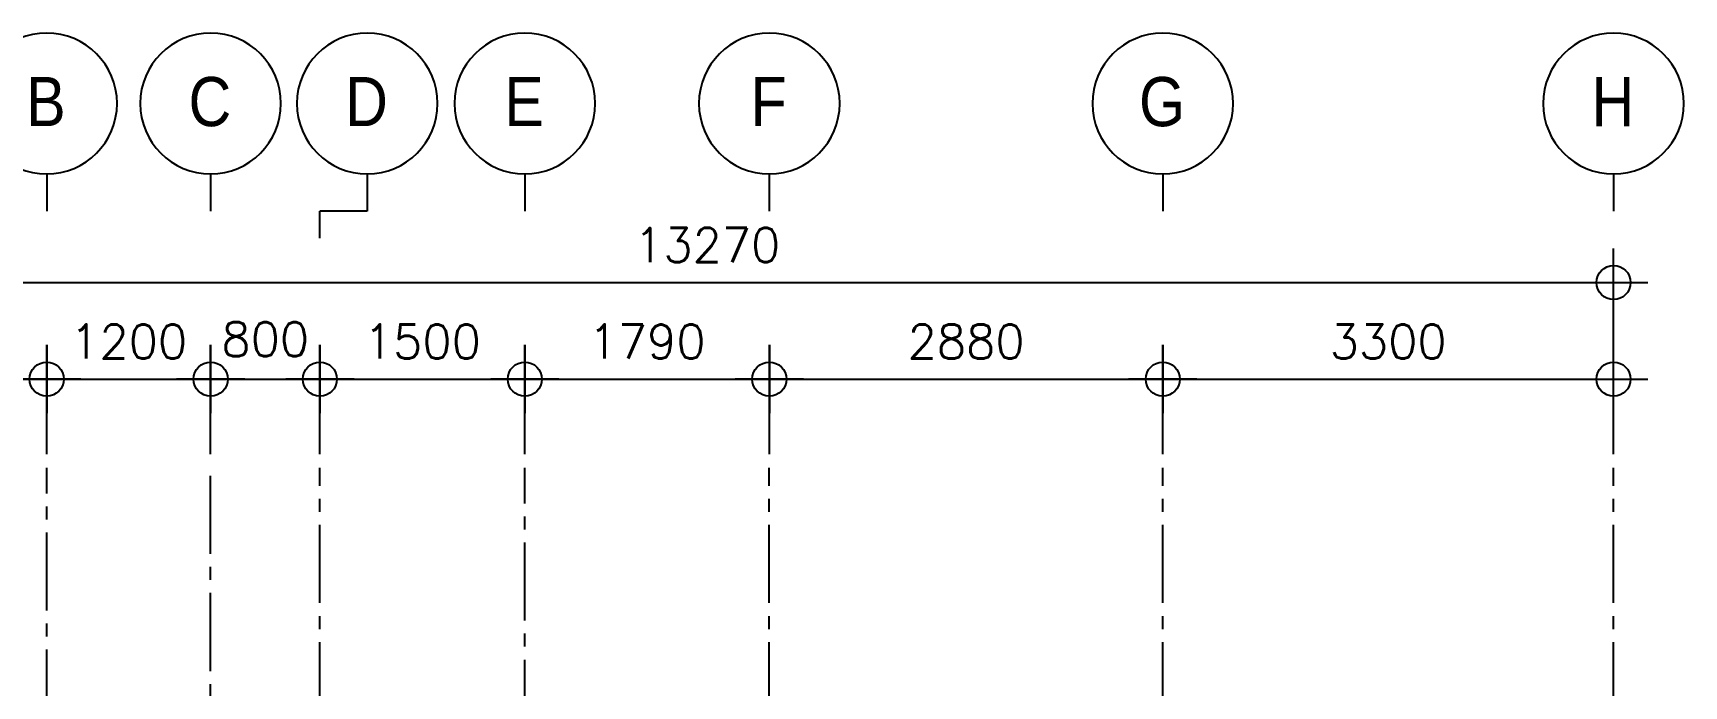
# Model space of a CAD drawing. Header units: millimetres. Extents: x 3619198 to 7257128, y 1926389 to 3866821.
# Drawn here: x 3626564 to 3638649, y 1946356 to 1951134 of the extents above; entities that cross this region are included whole.
import ezdxf
from ezdxf.enums import TextEntityAlignment as Align

# ---------------------------------------------------------------- set-up
doc = ezdxf.new("R2010")
doc.units = ezdxf.units.MM
doc.linetypes.add('CENTER2', pattern=[28.575, 19.05, -3.175, 3.175, -3.175])
for name, color, linetype in [('01', 1, 'Continuous'), ('DIM', 1, 'Continuous'), ('e140', 5, 'Continuous'), ('GL', 253, 'CENTER2')]:
    doc.layers.add(name, color=color, linetype=linetype)
doc.styles.add('E140', font='Cordia New.ttf', dxfattribs={"height": 0.2})
doc.styles.add('PAR-DIM', font='romans.shx')
doc.dimstyles.new('CC-100-MM', dxfattribs={"dimscale": 1000, "dimtxt": 0.25, "dimasz": 0.25, "dimexe": 0.18, "dimexo": 0.1, "dimgap": 0.15, "dimtad": 1, "dimdec": 0, "dimrnd": 0.0005, "dimzin": 0, "dimdsep": 46, "dimtxsty": 'PAR-DIM', "dimblk1": 'CEN', "dimblk2": 'CEN', "dimsah": 1, "dimcen": 2.5, "dimclrd": 1, "dimclre": 1, "dimclrt": 3, "dimadec": 1, "dimazin": 0, "dimtfac": 1, "dimtdec": 0, "dimtofl": 0, "dimtmove": 2, "dimatfit": 3, "dimldrblk": 'CEN', "dimfxl": 1, "dimtolj": 1, "dimtzin": 0, "dimarcsym": 0})

# ---------------------------------------------------------------- blocks, each defined once
blk = doc.blocks.new('CEN')
for p, q in [((0, -1), (0, 1)), ((-1, 0), (1, 0))]:
    blk.add_line(p, q)
blk.add_circle((0, 0), 0.5)
blk = doc.blocks.new('*D34')
at = {"color": 1, "lineweight": -2, "transparency": 16777216}
for p, q in [((3624864, 1948053), (3624864, 1948781)), ((3626664, 1948053), (3626664, 1948781)), ((3626414, 1948601), (3625114, 1948601))]:
    blk.add_line(p, q, dxfattribs=at)
at = {"layer": 'Defpoints', "color": 0, "transparency": 16777216}
for p in [(3624864, 1948601), (3624864, 1947953), (3626664, 1947953)]:
    blk.add_point(p, dxfattribs=at)
at = {"color": 1, "lineweight": -2, "transparency": 16777216, "xscale": 250, "yscale": 250, "zscale": 250, "rotation": 180}
blk.add_blockref('CEN', (3624864, 1948601), dxfattribs=at)
at = {"color": 1, "lineweight": -2, "transparency": 16777216, "xscale": 250, "yscale": 250, "zscale": 250}
blk.add_blockref('CEN', (3626664, 1948601), dxfattribs=at)
at = {"color": 3, "transparency": 16777216, "insert": (3625764, 1948876), "char_height": 250, "attachment_point": 5, "style": 'PAR-DIM'}
blk.add_mtext('\\A1;1800', dxfattribs=at)
blk = doc.blocks.new('*D35')
at = {"color": 1, "lineweight": -2, "transparency": 16777216}
for p, q in [((3626664, 1948053), (3626664, 1948781)), ((3627864, 1948053), (3627864, 1948781)), ((3626914, 1948601), (3627614, 1948601))]:
    blk.add_line(p, q, dxfattribs=at)
at = {"layer": 'Defpoints', "color": 0, "transparency": 16777216}
for p in [(3627864, 1948601), (3626664, 1947953), (3627864, 1947953)]:
    blk.add_point(p, dxfattribs=at)
at = {"color": 1, "lineweight": -2, "transparency": 16777216, "xscale": 250, "yscale": 250, "zscale": 250, "rotation": 180}
blk.add_blockref('CEN', (3626664, 1948601), dxfattribs=at)
at = {"color": 1, "lineweight": -2, "transparency": 16777216, "xscale": 250, "yscale": 250, "zscale": 250}
blk.add_blockref('CEN', (3627864, 1948601), dxfattribs=at)
at = {"color": 3, "transparency": 16777216, "insert": (3627264, 1948876), "char_height": 250, "attachment_point": 5, "style": 'PAR-DIM'}
blk.add_mtext('\\A1;1200', dxfattribs=at)
blk = doc.blocks.new('*D36')
at = {"color": 1, "lineweight": -2, "transparency": 16777216}
for p, q in [((3627864, 1948053), (3627864, 1948781)), ((3628664, 1948053), (3628664, 1948781)), ((3628114, 1948601), (3628414, 1948601))]:
    blk.add_line(p, q, dxfattribs=at)
at = {"layer": 'Defpoints', "color": 0, "transparency": 16777216}
for p in [(3628664, 1948601), (3627864, 1947953), (3628664, 1947953)]:
    blk.add_point(p, dxfattribs=at)
at = {"color": 1, "lineweight": -2, "transparency": 16777216, "xscale": 250, "yscale": 250, "zscale": 250, "rotation": 180}
blk.add_blockref('CEN', (3627864, 1948601), dxfattribs=at)
at = {"color": 1, "lineweight": -2, "transparency": 16777216, "xscale": 250, "yscale": 250, "zscale": 250}
blk.add_blockref('CEN', (3628664, 1948601), dxfattribs=at)
at = {"color": 3, "transparency": 16777216, "insert": (3628264, 1948893), "char_height": 250, "attachment_point": 5, "style": 'PAR-DIM'}
blk.add_mtext('\\A1;800', dxfattribs=at)
blk = doc.blocks.new('*D37')
at = {"color": 1, "lineweight": -2, "transparency": 16777216}
for p, q in [((3628664, 1948053), (3628664, 1948781)), ((3630164, 1948053), (3630164, 1948781)), ((3628914, 1948601), (3629914, 1948601))]:
    blk.add_line(p, q, dxfattribs=at)
at = {"layer": 'Defpoints', "color": 0, "transparency": 16777216}
for p in [(3630164, 1948601), (3628664, 1947953), (3630164, 1947953)]:
    blk.add_point(p, dxfattribs=at)
at = {"color": 1, "lineweight": -2, "transparency": 16777216, "xscale": 250, "yscale": 250, "zscale": 250, "rotation": 180}
blk.add_blockref('CEN', (3628664, 1948601), dxfattribs=at)
at = {"color": 1, "lineweight": -2, "transparency": 16777216, "xscale": 250, "yscale": 250, "zscale": 250}
blk.add_blockref('CEN', (3630164, 1948601), dxfattribs=at)
at = {"color": 3, "transparency": 16777216, "insert": (3629414, 1948876), "char_height": 250, "attachment_point": 5, "style": 'PAR-DIM'}
blk.add_mtext('\\A1;1500', dxfattribs=at)
blk = doc.blocks.new('*D38')
at = {"color": 1, "lineweight": -2, "transparency": 16777216}
for p, q in [((3630164, 1948053), (3630164, 1948781)), ((3631954, 1948053), (3631954, 1948781)), ((3630414, 1948601), (3631704, 1948601))]:
    blk.add_line(p, q, dxfattribs=at)
at = {"layer": 'Defpoints', "color": 0, "transparency": 16777216}
for p in [(3631954, 1948601), (3630164, 1947953), (3631954, 1947953)]:
    blk.add_point(p, dxfattribs=at)
at = {"color": 1, "lineweight": -2, "transparency": 16777216, "xscale": 250, "yscale": 250, "zscale": 250, "rotation": 180}
blk.add_blockref('CEN', (3630164, 1948601), dxfattribs=at)
at = {"color": 1, "lineweight": -2, "transparency": 16777216, "xscale": 250, "yscale": 250, "zscale": 250}
blk.add_blockref('CEN', (3631954, 1948601), dxfattribs=at)
at = {"color": 3, "transparency": 16777216, "insert": (3631059, 1948876), "char_height": 250, "attachment_point": 5, "style": 'PAR-DIM'}
blk.add_mtext('\\A1;1790', dxfattribs=at)
blk = doc.blocks.new('*D39')
at = {"color": 1, "lineweight": -2, "transparency": 16777216}
for p, q in [((3631954, 1948053), (3631954, 1948781)), ((3634834, 1948053), (3634834, 1948781)), ((3632204, 1948601), (3634584, 1948601))]:
    blk.add_line(p, q, dxfattribs=at)
at = {"layer": 'Defpoints', "color": 0, "transparency": 16777216}
for p in [(3634834, 1948601), (3631954, 1947953), (3634834, 1947953)]:
    blk.add_point(p, dxfattribs=at)
at = {"color": 1, "lineweight": -2, "transparency": 16777216, "xscale": 250, "yscale": 250, "zscale": 250, "rotation": 180}
blk.add_blockref('CEN', (3631954, 1948601), dxfattribs=at)
at = {"color": 1, "lineweight": -2, "transparency": 16777216, "xscale": 250, "yscale": 250, "zscale": 250}
blk.add_blockref('CEN', (3634834, 1948601), dxfattribs=at)
at = {"color": 3, "transparency": 16777216, "insert": (3633394, 1948876), "char_height": 250, "attachment_point": 5, "style": 'PAR-DIM'}
blk.add_mtext('\\A1;2880', dxfattribs=at)
blk = doc.blocks.new('*D40')
at = {"color": 1, "lineweight": -2, "transparency": 16777216}
for p, q in [((3634834, 1948053), (3634834, 1948781)), ((3638134, 1948053), (3638134, 1948781)), ((3635084, 1948601), (3637884, 1948601))]:
    blk.add_line(p, q, dxfattribs=at)
at = {"layer": 'Defpoints', "color": 0, "transparency": 16777216}
for p in [(3638134, 1948601), (3634834, 1947953), (3638134, 1947953)]:
    blk.add_point(p, dxfattribs=at)
at = {"color": 1, "lineweight": -2, "transparency": 16777216, "xscale": 250, "yscale": 250, "zscale": 250, "rotation": 180}
blk.add_blockref('CEN', (3634834, 1948601), dxfattribs=at)
at = {"color": 1, "lineweight": -2, "transparency": 16777216, "xscale": 250, "yscale": 250, "zscale": 250}
blk.add_blockref('CEN', (3638134, 1948601), dxfattribs=at)
at = {"color": 3, "transparency": 16777216, "insert": (3636484, 1948876), "char_height": 250, "attachment_point": 5, "style": 'PAR-DIM'}
blk.add_mtext('\\A1;3300', dxfattribs=at)
blk = doc.blocks.new('*D41')
at = {"color": 1, "lineweight": -2, "transparency": 16777216}
for p, q in [((3624864, 1948701), (3624864, 1949488)), ((3638134, 1948701), (3638134, 1949488)), ((3625114, 1949308), (3637884, 1949308))]:
    blk.add_line(p, q, dxfattribs=at)
at = {"layer": 'Defpoints', "color": 0, "transparency": 16777216}
for p in [(3638134, 1949308), (3624864, 1948601), (3638134, 1948601)]:
    blk.add_point(p, dxfattribs=at)
at = {"color": 1, "lineweight": -2, "transparency": 16777216, "xscale": 250, "yscale": 250, "zscale": 250, "rotation": 180}
blk.add_blockref('CEN', (3624864, 1949308), dxfattribs=at)
at = {"color": 1, "lineweight": -2, "transparency": 16777216, "xscale": 250, "yscale": 250, "zscale": 250}
blk.add_blockref('CEN', (3638134, 1949308), dxfattribs=at)
at = {"color": 3, "transparency": 16777216, "insert": (3631499, 1949583), "char_height": 250, "attachment_point": 5, "style": 'PAR-DIM'}
blk.add_mtext('\\A1;13270', dxfattribs=at)
blk = doc.blocks.new('GRID-NO')
at = {"layer": 'e140', "color": 2}
blk.add_line((0, 0.133), (0, -0.123), dxfattribs=at)
blk.add_circle((0, 0.616), 0.483, dxfattribs=at)
at = {"layer": 'e140', "style": 'E140'}
blk.add_attdef('00', text='', height=0.4, dxfattribs=at).set_placement((0.002, 0.614), align=Align.MIDDLE)

msp = doc.modelspace()

# ---------------------------------------------------------------- linework, layer by layer
at = {"layer": '01'}
for points in [[(3628663.8, 1949632.2), (3628663.8, 1949830.4)], [(3629010.4, 1949830.4), (3628663.8, 1949830.4)]]:
    msp.add_lwpolyline(points, dxfattribs=at)
at = {"layer": 'GL', "ltscale": 30}
for points in [[(3626663.8, 1934048.2), (3626663.8, 1947952.6)], [(3627863.8, 1939606.4), (3627863.8, 1947952.6)], [(3628663.8, 1926388.7), (3628663.8, 1947952.6)], [(3630163.8, 1930546), (3630163.8, 1947952.6)], [(3631953.8, 1926388.7), (3631953.8, 1947952.6)], [(3634833.8, 1926388.7), (3634833.8, 1947952.6)], [(3638133.8, 1926388.7), (3638133.8, 1947952.6)]]:
    msp.add_lwpolyline(points, dxfattribs=at)

# ---------------------------------------------------------------- block references
at = {"layer": 'DIM', "linetype": 'Continuous'}
ref = msp.add_blockref('GRID-NO', (3626663.8, 1949961.2), dxfattribs=dict(at, xscale=-1066.666666666667, yscale=1066.666666666667, zscale=2133.333333333333))
ref.add_attrib('00', 'B', dxfattribs={"layer": 'e140', "height": 360, "style": 'E140', "width": 0.9}).set_placement((3626658.6, 1950632.3), align=Align.MIDDLE)
ref = msp.add_blockref('GRID-NO', (3627863.8, 1949961.2), dxfattribs=dict(at, xscale=-1066.666666666667, yscale=1066.666666666667, zscale=2133.333333333333))
ref.add_attrib('00', 'C', dxfattribs={"layer": 'e140', "height": 360, "style": 'E140', "width": 0.9}).set_placement((3627858.6, 1950632.3), align=Align.MIDDLE)
ref = msp.add_blockref('GRID-NO', (3629010.4, 1949961.2), dxfattribs=dict(at, xscale=-1066.666666666667, yscale=1066.666666666667, zscale=2133.333333333333))
ref.add_attrib('00', 'D', dxfattribs={"layer": 'e140', "height": 360, "style": 'E140', "width": 0.9}).set_placement((3629005.1, 1950632.3), align=Align.MIDDLE)
ref = msp.add_blockref('GRID-NO', (3630163.8, 1949961.2), dxfattribs=dict(at, xscale=-1066.666666666667, yscale=1066.666666666667, zscale=2133.333333333333))
ref.add_attrib('00', 'E', dxfattribs={"layer": 'e140', "height": 360, "style": 'E140', "width": 0.9}).set_placement((3630158.6, 1950632.3), align=Align.MIDDLE)
ref = msp.add_blockref('GRID-NO', (3631953.8, 1949961.2), dxfattribs=dict(at, xscale=-1066.666666666667, yscale=1066.666666666667, zscale=2133.333333333333))
ref.add_attrib('00', 'F', dxfattribs={"layer": 'e140', "height": 360, "style": 'E140', "width": 0.9}).set_placement((3631948.6, 1950632.3), align=Align.MIDDLE)
ref = msp.add_blockref('GRID-NO', (3634833.8, 1949960.7), dxfattribs=dict(at, xscale=-1066.666666666667, yscale=1066.666666666667, zscale=2133.333333333333))
ref.add_attrib('00', 'G', dxfattribs={"layer": 'e140', "height": 360, "style": 'E140', "width": 0.9}).set_placement((3634828.6, 1950631.9), align=Align.MIDDLE)
ref = msp.add_blockref('GRID-NO', (3638133.8, 1949960.7), dxfattribs=dict(at, xscale=-1066.666666666667, yscale=1066.666666666667, zscale=2133.333333333333))
ref.add_attrib('00', 'H', dxfattribs={"layer": 'e140', "height": 360, "style": 'E140', "width": 0.9}).set_placement((3638128.6, 1950631.9), align=Align.MIDDLE)

# ---------------------------------------------------------------- dimensions: what is measured, and where the dimension line sits
for base, p1, p2, picture, middle in [((3638133.8, 1949308.3), (3624863.8, 1948601.4), (3638133.8, 1948601), '*D41', (3631498.8, 1949583.3)), ((3624863.8, 1948601.4), (3626663.8, 1947952.6), (3624863.8, 1947952.6), '*D34', (3625763.8, 1948876.4)), ((3627863.8, 1948601.4), (3626663.8, 1947952.6), (3627863.8, 1947952.6), '*D35', (3627263.8, 1948876.4)), ((3630163.8, 1948601.4), (3628663.8, 1947952.6), (3630163.8, 1947952.6), '*D37', (3629413.8, 1948876.4)), ((3631953.8, 1948601.4), (3630163.8, 1947952.6), (3631953.8, 1947952.6), '*D38', (3631058.8, 1948876.4)), ((3634833.8, 1948601), (3631953.8, 1947952.6), (3634833.8, 1947952.6), '*D39', (3633393.8, 1948876)), ((3638133.8, 1948601), (3634833.8, 1947952.6), (3638133.8, 1947952.6), '*D40', (3636483.8, 1948876))]:
    dim = msp.add_linear_dim(base=base, p1=p1, p2=p2, dimstyle='CC-100-MM')
    dim.commit()
    dim.dimension.update_dxf_attribs({"geometry": picture, "text_midpoint": middle})
dim = msp.add_linear_dim(base=(3628663.8, 1948601.4), p1=(3627863.8, 1947952.6), p2=(3628663.8, 1947952.6), dimstyle='CC-100-MM')
dim.commit()
dim.dimension.update_dxf_attribs({"geometry": '*D36', "text_midpoint": (3628263.8, 1948893.1), "dimtype": 160})

doc.saveas('drawing.dxf')
